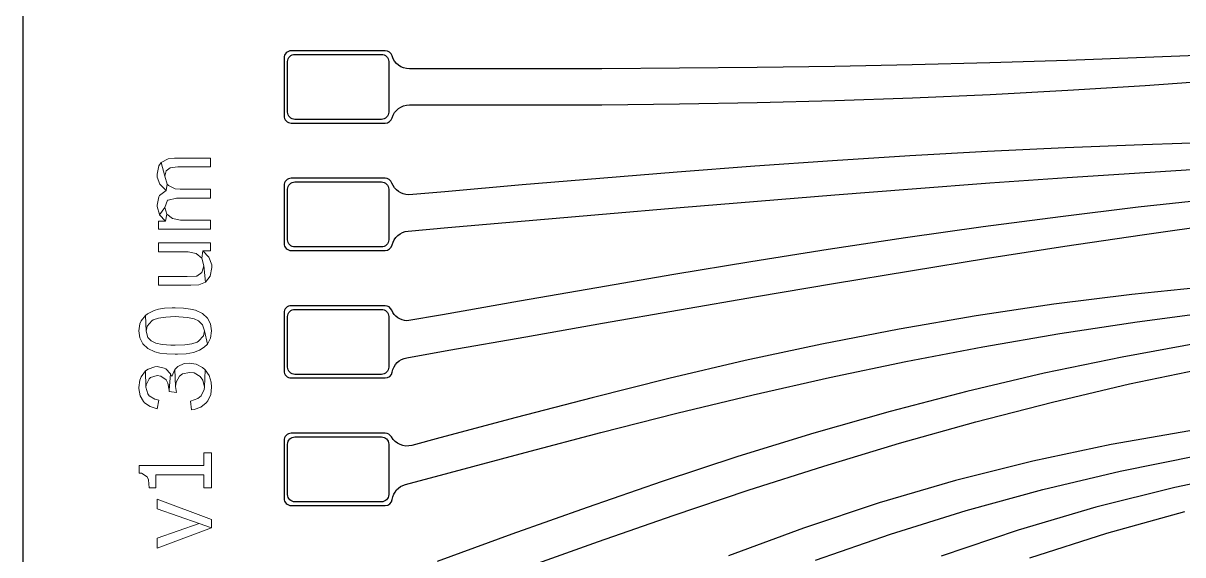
# Model space of a CAD drawing. Header units: millimetres. Extents: x 0 to 17.9, y 0 to 7.6.
# Drawn here: x 0 to 3.212, y 2.353 to 3.825 of the extents above; entities that cross this region are included whole.
import ezdxf

# ---------------------------------------------------------------- set-up
doc = ezdxf.new("R2010")
doc.units = ezdxf.units.MM
doc.header["$MEASUREMENT"] = 0
doc.layers.add('Insulation', color=112, linetype='Continuous')
doc.layers.add('Metal', color=52, linetype='Continuous')

msp = doc.modelspace()

# ---------------------------------------------------------------- linework, layer by layer
at = {"layer": 'Insulation'}
msp.add_lwpolyline([(6.043, 0), (2.5215, 0), (0.1, 0, -0.414214), (0, 0.1), (0, 3.225), (0, 7.45, -0.414214), (0.2, 7.65), (2.5215, 7.65), (6.043, 7.65)], format="xyb", dxfattribs=at)
for points in [[(1.0125, 3.5785, -0.414214), (0.9925, 3.5585), (0.7525, 3.5585, -0.414214), (0.7325, 3.5785), (0.7325, 3.7185, -0.414214), (0.7525, 3.7385), (0.9925, 3.7385, -0.414214), (1.0125, 3.7185)], [(1.0125, 3.2255, -0.414214), (0.9925, 3.2055), (0.7525, 3.2055, -0.414214), (0.7325, 3.2255), (0.7325, 3.3655, -0.414214), (0.7525, 3.3855), (0.9925, 3.3855, -0.414214), (1.0125, 3.3655)], [(1.0125, 2.8725, -0.414214), (0.9925, 2.8525), (0.7525, 2.8525, -0.414214), (0.7325, 2.8725), (0.7325, 3.0125, -0.414214), (0.7525, 3.0325), (0.9925, 3.0325, -0.414214), (1.0125, 3.0125)], [(1.0125, 2.5195, -0.414214), (0.9925, 2.4995), (0.7525, 2.4995, -0.414214), (0.7325, 2.5195), (0.7325, 2.6595, -0.414214), (0.7525, 2.6795), (0.9925, 2.6795, -0.414214), (1.0125, 2.6595)]]:
    msp.add_lwpolyline(points, format="xyb", close=True, dxfattribs=at)
at = {"layer": 'Metal'}
for points in [[(3.3226, 3.7381), (3.1077, 3.7296), (2.8927, 3.7219), (2.6778, 3.7152), (2.4628, 3.7097), (2.2478, 3.7054), (2.0327, 3.7022), (1.8177, 3.7001), (1.6026, 3.699), (1.3876, 3.6986), (1.1725, 3.6985), (1.0696, 3.6985, -0.331679), (1.0217, 3.7342, 0.331679), (1.0025, 3.7485), (0.7425, 3.7485, 0.414214), (0.7225, 3.7285), (0.7225, 3.5685, 0.414214), (0.7425, 3.5485), (1.0025, 3.5485, 0.331679), (1.0217, 3.5628, -0.331679), (1.0696, 3.5985), (1.1725, 3.5985), (1.3877, 3.5986), (1.6029, 3.5994), (1.8181, 3.6014), (2.0332, 3.605), (2.2483, 3.6105), (2.4633, 3.6181), (2.6783, 3.6278), (2.8932, 3.6394), (3.108, 3.6529), (3.3228, 3.6678)], [(3.317, 3.4952), (3.1017, 3.4884), (2.8865, 3.4799), (2.6713, 3.4697), (2.4563, 3.4579), (2.2413, 3.4443), (2.0265, 3.4293), (1.8117, 3.4129), (1.5969, 3.3954), (1.3822, 3.3771), (1.1676, 3.3584), (1.068, 3.3497, -0.313029), (1.0213, 3.3824, 0.314382), (1.0025, 3.3955), (0.7425, 3.3955, 0.414214), (0.7225, 3.3755), (0.7225, 3.2155, 0.414214), (0.7425, 3.1955), (1.0025, 3.1955, 0.347461), (1.022, 3.2109, -0.32319), (1.0662, 3.2491), (1.1763, 3.2588), (1.3906, 3.2775), (1.605, 3.2961), (1.8194, 3.3144), (2.0338, 3.3323), (2.2483, 3.3497), (2.4628, 3.3665), (2.6774, 3.3825), (2.892, 3.3977), (3.1068, 3.4119), (3.3215, 3.4251)], [(3.3041, 3.339), (3.0887, 3.3152), (2.8736, 3.2891), (2.6588, 3.2607), (2.4442, 3.2304), (2.2299, 3.1981), (2.0159, 3.1642), (1.8021, 3.1289), (1.5885, 3.0925), (1.375, 3.0554), (1.1615, 3.0178), (1.0631, 3.0004, -0.279107), (1.0209, 3.0304, 0.299123), (1.0025, 3.0425), (0.7425, 3.0425, 0.414214), (0.7225, 3.0225), (0.7225, 2.8625, 0.414214), (0.7425, 2.8425), (1.0025, 2.8425, 0.360752), (1.0222, 2.8588, -0.312174), (1.0626, 2.8988), (1.1789, 2.9193), (1.3918, 2.9568), (1.6047, 2.9942), (1.8177, 3.0314), (2.0308, 3.0681), (2.2441, 3.1043), (2.4575, 3.1397), (2.6712, 3.1741), (2.885, 3.2074), (3.0991, 3.2392), (3.3134, 3.2692)], [(3.287, 3.0958), (3.0706, 3.0736), (2.855, 3.0467), (2.64, 3.0148), (2.4259, 2.978), (2.2125, 2.9364), (1.9999, 2.8905), (1.7879, 2.8408), (1.5764, 2.788), (1.3653, 2.7329), (1.1544, 2.6766), (1.0764, 2.6557, -0.341795), (1.0199, 2.6794, 0.270198), (1.0025, 2.6895), (0.7425, 2.6895, 0.414214), (0.7225, 2.6695), (0.7225, 2.5095, 0.414214), (0.7425, 2.4895), (1.0025, 2.4895, 0.371445), (1.0223, 2.5065, -0.298631), (1.0588, 2.5475), (1.1803, 2.58), (1.3902, 2.6361), (1.6002, 2.6912), (1.8106, 2.7447), (2.0215, 2.7957), (2.233, 2.8437), (2.4451, 2.8882), (2.6579, 2.9289), (2.8715, 2.9656), (3.0857, 2.9982), (3.3007, 3.0265)]]:
    msp.add_lwpolyline(points, format="xyb", dxfattribs=at)
at = {"layer": 'Metal', "lineweight": 0}
for points in [[(0.371, 3.4069), (0.371, 3.399), (0.3788, 3.3789), (0.3956, 3.3621), (0.399, 3.3789), (0.3923, 3.4013), (0.3822, 3.4393), (0.3755, 3.4304)], [(0.3822, 3.4393), (0.3923, 3.4013), (0.3956, 3.4158), (0.4068, 3.4248), (0.4281, 3.427), (0.5187, 3.427), (0.5187, 3.4516), (0.4191, 3.4516), (0.4012, 3.4494)], [(0.371, 3.3207), (0.371, 3.3174), (0.3777, 3.295), (0.3777, 3.2939), (0.3923, 3.3151), (0.4001, 3.3353), (0.4012, 3.3353), (0.4247, 3.3409), (0.5187, 3.3409), (0.5187, 3.3655), (0.4348, 3.3655), (0.4214, 3.3666), (0.4023, 3.3755), (0.399, 3.3789), (0.3956, 3.3621), (0.3956, 3.3621), (0.3777, 3.3476), (0.3755, 3.3442)], [(0.3777, 3.2939), (0.3945, 3.2771), (0.3979, 3.2961), (0.3923, 3.3151)], [(0.3744, 3.2771), (0.3744, 3.2547), (0.5187, 3.2547), (0.5187, 3.2793), (0.4437, 3.2793), (0.4359, 3.2793), (0.4135, 3.2838), (0.3979, 3.2961), (0.3945, 3.2771)], [(0.3744, 3.2167), (0.3744, 3.192), (0.4516, 3.192), (0.4572, 3.192), (0.4795, 3.1876), (0.4952, 3.1741), (0.4974, 3.1943), (0.5187, 3.1943), (0.5187, 3.2167)], [(0.4952, 3.1741), (0.5008, 3.1529), (0.5053, 3.1081), (0.5176, 3.1249), (0.5176, 3.1249), (0.5221, 3.1484), (0.5221, 3.1562), (0.5142, 3.1775), (0.4974, 3.1943)], [(0.3744, 3.1238), (0.3744, 3.0992), (0.4639, 3.0992), (0.4863, 3.1003), (0.5053, 3.1081), (0.5008, 3.1529), (0.4952, 3.135), (0.4807, 3.1249), (0.4795, 3.1249), (0.4538, 3.1238)], [(0.339, 3.0157), (0.3404, 2.9722), (0.3433, 2.9861), (0.3562, 3.0009), (0.36, 3.0033), (0.3744, 3.0081), (0.3949, 3.0114), (0.4212, 3.0124), (0.4307, 3.0119), (0.4551, 3.0104), (0.4733, 3.0066), (0.4857, 3.0009), (0.4967, 2.9899), (0.5019, 2.9727), (0.5101, 2.9364), (0.5191, 2.9526), (0.522, 2.9727), (0.5191, 2.9923), (0.5105, 3.0085), (0.5105, 3.0085), (0.4962, 3.021), (0.4771, 3.03), (0.4637, 3.0334), (0.4441, 3.0362), (0.4212, 3.0372), (0.4126, 3.0372), (0.3916, 3.0358), (0.3744, 3.0329), (0.3624, 3.0291), (0.3447, 3.0205)], [(0.3199, 2.9727), (0.3228, 2.9536), (0.3318, 2.9369), (0.3318, 2.9369), (0.3457, 2.9244), (0.3648, 2.9154), (0.3787, 2.9115), (0.3983, 2.9092), (0.4212, 2.9082), (0.4274, 2.9082), (0.4513, 2.9096), (0.4714, 2.9135), (0.4881, 2.9197), (0.5015, 2.9278), (0.5101, 2.9364), (0.5019, 2.9727), (0.4991, 2.9593), (0.4857, 2.9445), (0.4823, 2.9421), (0.4675, 2.9373), (0.4475, 2.934), (0.4212, 2.933), (0.4088, 2.9335), (0.3854, 2.9354), (0.3672, 2.9393), (0.3543, 2.9455), (0.3457, 2.9545), (0.3404, 2.9722), (0.339, 3.0157), (0.3266, 3.0004), (0.3232, 2.9928)], [(0.3199, 2.8165), (0.3204, 2.8131), (0.3237, 2.7935), (0.3333, 2.7773), (0.3361, 2.7739), (0.3514, 2.7634), (0.3715, 2.7567), (0.3758, 2.7811), (0.3648, 2.784), (0.349, 2.7935), (0.3452, 2.7983), (0.34, 2.8169), (0.339, 2.8623), (0.3271, 2.8461), (0.3228, 2.8365)], [(0.339, 2.8623), (0.34, 2.8169), (0.3404, 2.8232), (0.349, 2.8404), (0.3524, 2.8437), (0.371, 2.8494), (0.3815, 2.848), (0.3959, 2.837), (0.4002, 2.8284), (0.404, 2.8088), (0.4083, 2.8537), (0.3949, 2.8676), (0.3906, 2.87), (0.3715, 2.8743), (0.3648, 2.8738), (0.3462, 2.8671)], [(0.404, 2.805), (0.425, 2.8026), (0.4221, 2.8193), (0.4198, 2.8657), (0.4116, 2.847), (0.4083, 2.8537), (0.404, 2.8088)], [(0.4198, 2.8657), (0.4221, 2.8193), (0.4236, 2.8308), (0.4331, 2.8475), (0.4417, 2.8537), (0.4608, 2.858), (0.4737, 2.8566), (0.4905, 2.8466), (0.4976, 2.8365), (0.5019, 2.8174), (0.5043, 2.8652), (0.4967, 2.8719), (0.4795, 2.881), (0.4604, 2.8838), (0.4456, 2.8824), (0.4284, 2.8743)], [(0.4632, 2.7787), (0.4666, 2.7544), (0.4733, 2.7553), (0.4919, 2.762), (0.5067, 2.7739), (0.5115, 2.7797), (0.5196, 2.7969), (0.522, 2.8174), (0.521, 2.8313), (0.5153, 2.8494), (0.5043, 2.8652), (0.5019, 2.8174), (0.5015, 2.8103), (0.4929, 2.7931), (0.4838, 2.7859)], [(0.3208, 2.5998), (0.3208, 2.5792), (0.3278, 2.5787), (0.3431, 2.5686), (0.3467, 2.5604), (0.349, 2.538), (0.3673, 2.538), (0.3673, 2.5745), (0.5008, 2.5745), (0.5008, 2.538), (0.5214, 2.538), (0.5214, 2.6357), (0.5008, 2.6357), (0.5008, 2.5998)], [(0.3714, 2.5069), (0.3714, 2.4804), (0.4873, 2.4398), (0.5214, 2.4274), (0.5214, 2.4504)], [(0.3714, 2.3986), (0.3714, 2.3715), (0.5214, 2.4274), (0.4873, 2.4398)]]:
    msp.add_lwpolyline(points, close=True, dxfattribs=at)
at = {"layer": 'Metal'}
for points in [[(3.2603, 2.9395), (3.0437, 2.9003), (2.8283, 2.8556), (2.6142, 2.8055), (2.4014, 2.7501), (2.1899, 2.6897), (1.9795, 2.6249), (1.7702, 2.5561), (1.5617, 2.4842), (1.3539, 2.4101), (1.1464, 2.3348)], [(1.3869, 2.3157), (1.5935, 2.3898), (1.8006, 2.4621), (2.0085, 2.5319), (2.2174, 2.5988), (2.4273, 2.662), (2.6383, 2.7211), (2.8506, 2.7759), (3.064, 2.8259), (3.2785, 2.8711)], [(3.2313, 2.6958), (3.0131, 2.6581), (2.7968, 2.6125), (2.5827, 2.5587), (2.3708, 2.4968), (2.1611, 2.4271), (1.9535, 2.3501)], [(2.1948, 2.338), (2.4025, 2.4103), (2.6123, 2.4757), (2.8241, 2.5339), (3.0381, 2.5847), (3.2539, 2.6282)], [(3.411, 2.5857), (3.19, 2.5393), (2.9715, 2.4846), (2.7558, 2.4212), (2.5431, 2.3491)], [(2.7887, 2.3445), (3.0016, 2.4129), (3.2173, 2.4732)]]:
    msp.add_lwpolyline(points, dxfattribs=at)

doc.saveas('drawing.dxf')
